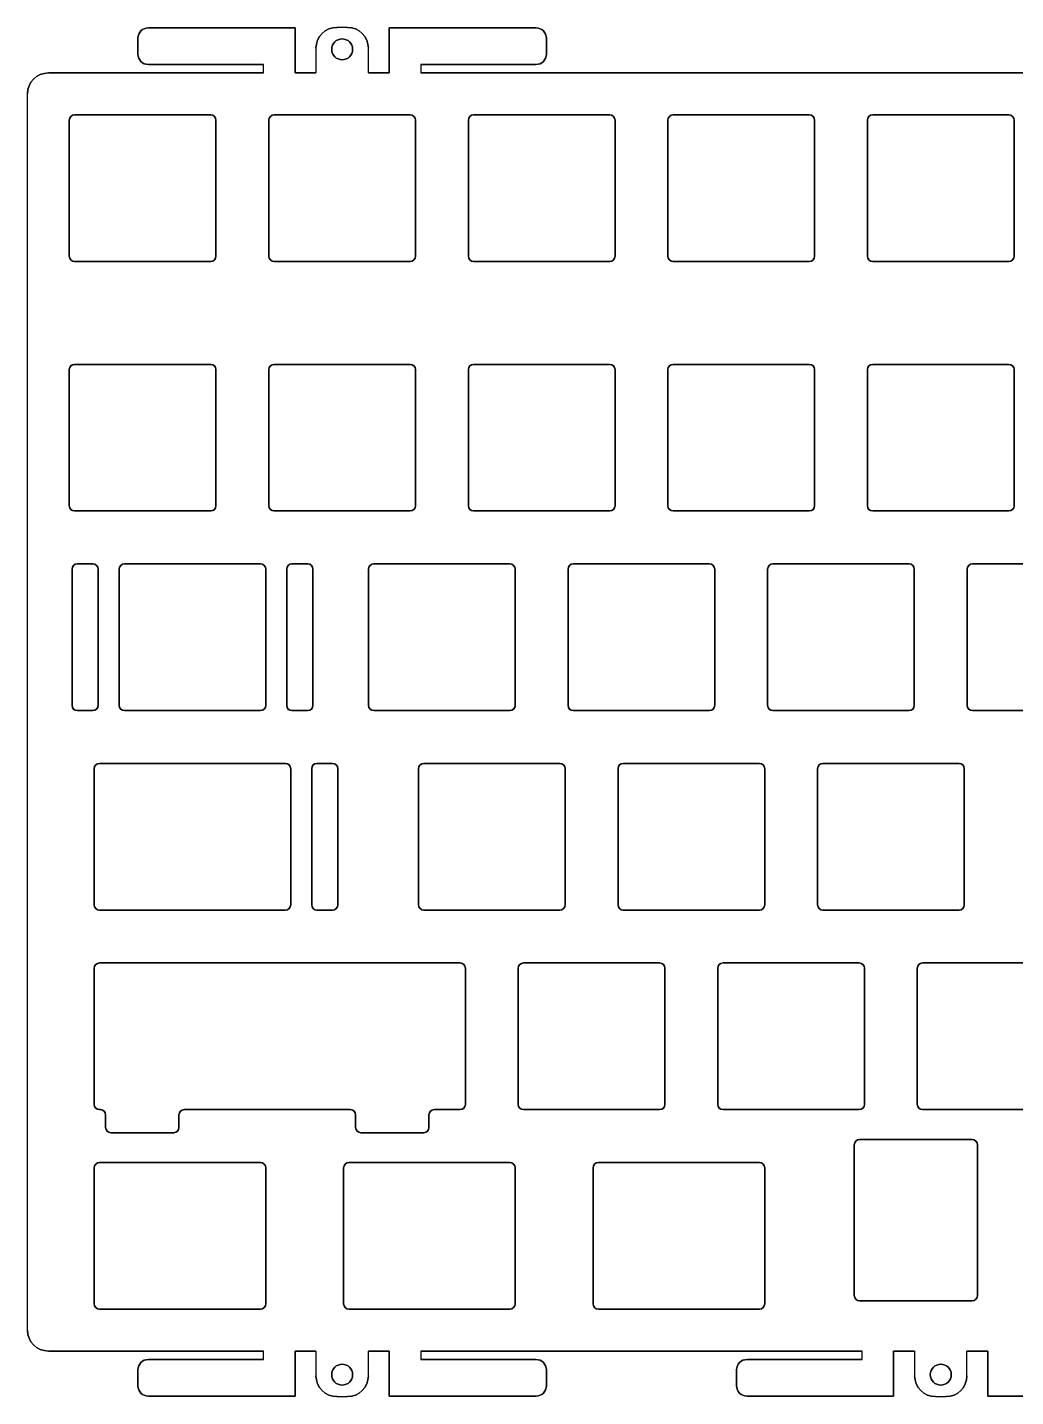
# Model space of a CAD drawing. Header units: centimetres. Extents: x 0.3 to 35.4, y -11.1 to 2.
# Drawn here: x 0.35 to 9.78, y -11.1 to 1.97 of the extents above; entities that cross this region are included whole.
import ezdxf

# ---------------------------------------------------------------- set-up
doc = ezdxf.new("R2010")
doc.units = ezdxf.units.CM
doc.header["$MEASUREMENT"] = 0

msp = doc.modelspace()

# ---------------------------------------------------------------- linework, layer by layer
for p, q in [((2.905, 1.97, -11.43), (1.505, 1.97, -11.43)), ((2.905, 1.54, -11.43), (2.905, 1.97, -11.43)), ((3.405, 1.975, -11.43), (3.305, 1.975, -11.43)), ((5.205, 1.97, -11.43), (3.805, 1.97, -11.43)), ((3.805, 1.97, -11.43), (3.805, 1.54, -11.43)), ((1.405, 1.87, -11.43), (1.405, 1.72, -11.43)), ((5.305, 1.72, -11.43), (5.305, 1.87, -11.43)), ((3.105, 1.775, -11.43), (3.105, 1.54, -11.43)), ((3.605, 1.54, -11.43), (3.605, 1.775, -11.43)), ((1.505, 1.62, -11.43), (2.605, 1.62, -11.43)), ((2.605, 1.54, -11.43), (2.605, 1.62, -11.43)), ((4.105, 1.62, -11.43), (4.105, 1.54, -11.43)), ((4.105, 1.62, -11.43), (5.205, 1.62, -11.43)), ((0.55, 1.54, -11.43), (2.605, 1.54, -11.43)), ((2.905, 1.54, -11.43), (3.105, 1.54, -11.43)), ((3.605, 1.54, -11.43), (3.805, 1.54, -11.43)), ((4.105, 1.54, -11.43), (11.654, 1.54, -11.43)), ((0.35, -10.462, -11.43), (0.35, 1.34, -11.43)), ((0.75, 1.09, -11.43), (0.75, -0.21, -11.43)), ((2.1, 1.14, -11.43), (0.8, 1.14, -11.43)), ((2.15, -0.21, -11.43), (2.15, 1.09, -11.43)), ((2.655, -0.21, -11.43), (2.655, 1.09, -11.43)), ((2.705, 1.14, -11.43), (4.005, 1.14, -11.43)), ((4.055, 1.09, -11.43), (4.055, -0.21, -11.43)), ((4.56, 1.09, -11.43), (4.56, -0.21, -11.43)), ((5.91, 1.14, -11.43), (4.61, 1.14, -11.43)), ((5.96, -0.21, -11.43), (5.96, 1.09, -11.43)), ((6.465, 1.09, -11.43), (6.465, -0.21, -11.43)), ((7.815, 1.14, -11.43), (6.515, 1.14, -11.43)), ((7.865, -0.21, -11.43), (7.865, 1.09, -11.43)), ((8.37, 1.09, -11.43), (8.37, -0.21, -11.43)), ((9.72, 1.14, -11.43), (8.42, 1.14, -11.43)), ((9.77, -0.21, -11.43), (9.77, 1.09, -11.43)), ((0.8, -0.26, -11.43), (2.1, -0.26, -11.43)), ((4.005, -0.26, -11.43), (2.705, -0.26, -11.43)), ((4.61, -0.26, -11.43), (5.91, -0.26, -11.43)), ((6.515, -0.26, -11.43), (7.815, -0.26, -11.43)), ((8.42, -0.26, -11.43), (9.72, -0.26, -11.43)), ((0.75, -1.292, -11.43), (0.75, -2.592, -11.43)), ((2.1, -1.242, -11.43), (0.8, -1.242, -11.43)), ((2.15, -2.592, -11.43), (2.15, -1.292, -11.43)), ((2.655, -1.292, -11.43), (2.655, -2.592, -11.43)), ((4.005, -1.242, -11.43), (2.705, -1.242, -11.43)), ((4.055, -2.592, -11.43), (4.055, -1.292, -11.43)), ((4.56, -1.292, -11.43), (4.56, -2.592, -11.43)), ((5.91, -1.242, -11.43), (4.61, -1.242, -11.43)), ((5.96, -2.592, -11.43), (5.96, -1.292, -11.43)), ((6.465, -1.292, -11.43), (6.465, -2.592, -11.43)), ((7.815, -1.242, -11.43), (6.515, -1.242, -11.43)), ((7.865, -2.592, -11.43), (7.865, -1.292, -11.43)), ((8.37, -1.292, -11.43), (8.37, -2.592, -11.43)), ((9.72, -1.242, -11.43), (8.42, -1.242, -11.43)), ((9.77, -2.592, -11.43), (9.77, -1.292, -11.43)), ((0.8, -2.642, -11.43), (2.1, -2.642, -11.43)), ((2.705, -2.642, -11.43), (4.005, -2.642, -11.43)), ((4.61, -2.642, -11.43), (5.91, -2.642, -11.43)), ((6.515, -2.642, -11.43), (7.815, -2.642, -11.43)), ((8.42, -2.642, -11.43), (9.72, -2.642, -11.43)), ((0.776, -4.497, -11.43), (0.776, -3.197, -11.43)), ((0.826, -3.147, -11.43), (0.976, -3.147, -11.43)), ((1.026, -3.197, -11.43), (1.026, -4.497, -11.43)), ((1.226, -3.197, -11.43), (1.226, -4.497, -11.43)), ((2.576, -3.147, -11.43), (1.276, -3.147, -11.43)), ((2.626, -4.497, -11.43), (2.626, -3.197, -11.43)), ((2.826, -4.497, -11.43), (2.826, -3.197, -11.43)), ((2.876, -3.147, -11.43), (3.026, -3.147, -11.43)), ((3.076, -3.197, -11.43), (3.076, -4.497, -11.43)), ((3.607, -3.197, -11.43), (3.607, -4.497, -11.43)), ((4.957, -3.147, -11.43), (3.657, -3.147, -11.43)), ((5.007, -4.497, -11.43), (5.007, -3.197, -11.43)), ((5.512, -3.197, -11.43), (5.512, -4.497, -11.43)), ((6.862, -3.147, -11.43), (5.562, -3.147, -11.43)), ((6.912, -4.497, -11.43), (6.912, -3.197, -11.43)), ((7.417, -3.197, -11.43), (7.417, -4.497, -11.43)), ((8.767, -3.147, -11.43), (7.467, -3.147, -11.43)), ((8.817, -4.497, -11.43), (8.817, -3.197, -11.43)), ((9.322, -3.197, -11.43), (9.322, -4.497, -11.43)), ((10.672, -3.147, -11.43), (9.372, -3.147, -11.43)), ((0.976, -4.547, -11.43), (0.826, -4.547, -11.43)), ((1.276, -4.547, -11.43), (2.576, -4.547, -11.43)), ((3.026, -4.547, -11.43), (2.876, -4.547, -11.43)), ((3.657, -4.547, -11.43), (4.957, -4.547, -11.43)), ((5.562, -4.547, -11.43), (6.862, -4.547, -11.43)), ((7.467, -4.547, -11.43), (8.767, -4.547, -11.43)), ((9.372, -4.547, -11.43), (10.672, -4.547, -11.43)), ((2.814, -5.052, -11.43), (1.038, -5.052, -11.43)), ((3.114, -5.052, -11.43), (3.264, -5.052, -11.43)), ((5.434, -5.052, -11.43), (4.134, -5.052, -11.43)), ((7.339, -5.052, -11.43), (6.039, -5.052, -11.43)), ((9.244, -5.052, -11.43), (7.944, -5.052, -11.43)), ((0.988, -5.102, -11.43), (0.988, -6.402, -11.43)), ((2.864, -6.402, -11.43), (2.864, -5.102, -11.43)), ((3.064, -6.402, -11.43), (3.064, -5.102, -11.43)), ((3.314, -5.102, -11.43), (3.314, -6.402, -11.43)), ((4.084, -5.102, -11.43), (4.084, -6.402, -11.43)), ((5.484, -6.402, -11.43), (5.484, -5.102, -11.43)), ((5.989, -5.102, -11.43), (5.989, -6.402, -11.43)), ((7.389, -6.402, -11.43), (7.389, -5.102, -11.43)), ((7.894, -5.102, -11.43), (7.894, -6.402, -11.43)), ((9.294, -6.402, -11.43), (9.294, -5.102, -11.43)), ((1.038, -6.452, -11.43), (2.814, -6.452, -11.43)), ((3.264, -6.452, -11.43), (3.114, -6.452, -11.43)), ((4.134, -6.452, -11.43), (5.434, -6.452, -11.43)), ((6.039, -6.452, -11.43), (7.339, -6.452, -11.43)), ((7.944, -6.452, -11.43), (9.244, -6.452, -11.43)), ((0.988, -8.307, -11.43), (0.988, -7.007, -11.43)), ((4.481, -6.957, -11.43), (1.038, -6.957, -11.43)), ((4.531, -7.007, -11.43), (4.531, -8.307, -11.43)), ((5.036, -7.007, -11.43), (5.036, -8.307, -11.43)), ((6.386, -6.957, -11.43), (5.086, -6.957, -11.43)), ((6.436, -8.307, -11.43), (6.436, -7.007, -11.43)), ((6.941, -7.007, -11.43), (6.941, -8.307, -11.43)), ((8.291, -6.957, -11.43), (6.991, -6.957, -11.43)), ((8.341, -8.307, -11.43), (8.341, -7.007, -11.43)), ((8.846, -7.007, -11.43), (8.846, -8.307, -11.43)), ((10.196, -6.957, -11.43), (8.896, -6.957, -11.43)), ((1.047, -8.357, -11.43), (1.038, -8.357, -11.43)), ((3.434, -8.357, -11.43), (1.847, -8.357, -11.43)), ((4.481, -8.357, -11.43), (4.234, -8.357, -11.43)), ((5.086, -8.357, -11.43), (6.386, -8.357, -11.43)), ((6.991, -8.357, -11.43), (8.291, -8.357, -11.43)), ((8.896, -8.357, -11.43), (10.196, -8.357, -11.43)), ((1.097, -8.407, -11.43), (1.097, -8.527, -11.43)), ((1.797, -8.527, -11.43), (1.797, -8.407, -11.43)), ((3.484, -8.407, -11.43), (3.484, -8.527, -11.43)), ((4.184, -8.527, -11.43), (4.184, -8.407, -11.43)), ((1.147, -8.577, -11.43), (1.747, -8.577, -11.43)), ((3.534, -8.577, -11.43), (4.134, -8.577, -11.43)), ((8.244, -8.692, -11.43), (8.244, -10.132, -11.43)), ((9.37, -8.642, -11.43), (8.294, -8.642, -11.43)), ((9.42, -10.132, -11.43), (9.42, -8.692, -11.43)), ((2.576, -8.862, -11.43), (1.038, -8.862, -11.43)), ((4.957, -8.862, -11.43), (3.419, -8.862, -11.43)), ((7.339, -8.862, -11.43), (5.801, -8.862, -11.43)), ((0.988, -8.912, -11.43), (0.988, -10.212, -11.43)), ((2.626, -10.212, -11.43), (2.626, -8.912, -11.43)), ((3.369, -8.912, -11.43), (3.369, -10.212, -11.43)), ((5.007, -10.212, -11.43), (5.007, -8.912, -11.43)), ((5.751, -8.912, -11.43), (5.751, -10.212, -11.43)), ((7.389, -10.212, -11.43), (7.389, -8.912, -11.43)), ((8.294, -10.182, -11.43), (9.37, -10.182, -11.43)), ((1.038, -10.262, -11.43), (2.576, -10.262, -11.43)), ((3.419, -10.262, -11.43), (4.957, -10.262, -11.43)), ((5.801, -10.262, -11.43), (7.339, -10.262, -11.43)), ((2.605, -10.662, -11.43), (0.55, -10.662, -11.43)), ((2.605, -10.742, -11.43), (2.605, -10.662, -11.43)), ((2.905, -11.092, -11.43), (2.905, -10.662, -11.43)), ((3.105, -10.662, -11.43), (2.905, -10.662, -11.43)), ((3.105, -10.662, -11.43), (3.105, -10.897, -11.43)), ((3.605, -10.897, -11.43), (3.605, -10.662, -11.43)), ((3.805, -10.662, -11.43), (3.605, -10.662, -11.43)), ((3.805, -10.662, -11.43), (3.805, -11.092, -11.43)), ((4.105, -10.662, -11.43), (4.105, -10.742, -11.43)), ((8.32, -10.662, -11.43), (4.105, -10.662, -11.43)), ((8.32, -10.742, -11.43), (8.32, -10.662, -11.43)), ((8.62, -11.092, -11.43), (8.62, -10.662, -11.43)), ((8.82, -10.662, -11.43), (8.62, -10.662, -11.43)), ((8.82, -10.662, -11.43), (8.82, -10.897, -11.43)), ((9.32, -10.897, -11.43), (9.32, -10.662, -11.43)), ((9.52, -10.662, -11.43), (9.32, -10.662, -11.43)), ((9.52, -10.662, -11.43), (9.52, -11.092, -11.43)), ((1.405, -10.842, -11.43), (1.405, -10.992, -11.43)), ((2.605, -10.742, -11.43), (1.505, -10.742, -11.43)), ((5.205, -10.742, -11.43), (4.105, -10.742, -11.43)), ((5.305, -10.992, -11.43), (5.305, -10.842, -11.43)), ((7.12, -10.842, -11.43), (7.12, -10.992, -11.43)), ((8.32, -10.742, -11.43), (7.22, -10.742, -11.43)), ((1.505, -11.092, -11.43), (2.905, -11.092, -11.43)), ((3.305, -11.097, -11.43), (3.405, -11.097, -11.43)), ((3.805, -11.092, -11.43), (5.205, -11.092, -11.43)), ((7.22, -11.092, -11.43), (8.62, -11.092, -11.43)), ((9.02, -11.097, -11.43), (9.12, -11.097, -11.43)), ((9.52, -11.092, -11.43), (10.92, -11.092, -11.43))]:
    msp.add_line(p, q)
at = {"extrusion": (-1.2583e-16, -1.45717e-15, -1)}
for p, q in [((1.505, 1.97, -11.58), (2.905, 1.97, -11.58)), ((2.905, 1.97, -11.58), (2.905, 1.54, -11.58)), ((3.405, 1.975, -11.58), (3.305, 1.975, -11.58)), ((3.805, 1.54, -11.58), (3.805, 1.97, -11.58)), ((3.805, 1.97, -11.58), (5.205, 1.97, -11.58)), ((1.405, 1.72, -11.58), (1.405, 1.87, -11.58)), ((5.305, 1.87, -11.58), (5.305, 1.72, -11.58)), ((3.105, 1.775, -11.58), (3.105, 1.54, -11.58)), ((3.605, 1.54, -11.58), (3.605, 1.775, -11.58)), ((2.605, 1.62, -11.58), (1.505, 1.62, -11.58)), ((2.605, 1.54, -11.58), (2.605, 1.62, -11.58)), ((5.205, 1.62, -11.58), (4.105, 1.62, -11.58)), ((4.105, 1.62, -11.58), (4.105, 1.54, -11.58)), ((2.605, 1.54, -11.58), (0.55, 1.54, -11.58)), ((3.105, 1.54, -11.58), (2.905, 1.54, -11.58)), ((3.805, 1.54, -11.58), (3.605, 1.54, -11.58)), ((11.654, 1.54, -11.58), (4.105, 1.54, -11.58)), ((0.35, -10.462, -11.58), (0.35, 1.34, -11.58)), ((0.75, -0.21, -11.58), (0.75, 1.09, -11.58)), ((0.8, 1.14, -11.58), (2.1, 1.14, -11.58)), ((2.15, 1.09, -11.58), (2.15, -0.21, -11.58)), ((2.655, 1.09, -11.58), (2.655, -0.21, -11.58)), ((4.005, 1.14, -11.58), (2.705, 1.14, -11.58)), ((4.055, -0.21, -11.58), (4.055, 1.09, -11.58)), ((4.56, -0.21, -11.58), (4.56, 1.09, -11.58)), ((4.61, 1.14, -11.58), (5.91, 1.14, -11.58)), ((5.96, 1.09, -11.58), (5.96, -0.21, -11.58)), ((6.465, -0.21, -11.58), (6.465, 1.09, -11.58)), ((6.515, 1.14, -11.58), (7.815, 1.14, -11.58)), ((7.865, 1.09, -11.58), (7.865, -0.21, -11.58)), ((8.37, -0.21, -11.58), (8.37, 1.09, -11.58)), ((8.42, 1.14, -11.58), (9.72, 1.14, -11.58)), ((9.77, 1.09, -11.58), (9.77, -0.21, -11.58)), ((2.1, -0.26, -11.58), (0.8, -0.26, -11.58)), ((2.705, -0.26, -11.58), (4.005, -0.26, -11.58)), ((5.91, -0.26, -11.58), (4.61, -0.26, -11.58)), ((7.815, -0.26, -11.58), (6.515, -0.26, -11.58)), ((9.72, -0.26, -11.58), (8.42, -0.26, -11.58)), ((0.75, -2.592, -11.58), (0.75, -1.292, -11.58)), ((0.8, -1.242, -11.58), (2.1, -1.242, -11.58)), ((2.15, -1.292, -11.58), (2.15, -2.592, -11.58)), ((2.655, -2.592, -11.58), (2.655, -1.292, -11.58)), ((2.705, -1.242, -11.58), (4.005, -1.242, -11.58)), ((4.055, -1.292, -11.58), (4.055, -2.592, -11.58)), ((4.56, -2.592, -11.58), (4.56, -1.292, -11.58)), ((4.61, -1.242, -11.58), (5.91, -1.242, -11.58)), ((5.96, -1.292, -11.58), (5.96, -2.592, -11.58)), ((6.465, -2.592, -11.58), (6.465, -1.292, -11.58)), ((6.515, -1.242, -11.58), (7.815, -1.242, -11.58)), ((7.865, -1.292, -11.58), (7.865, -2.592, -11.58)), ((8.37, -2.592, -11.58), (8.37, -1.292, -11.58)), ((8.42, -1.242, -11.58), (9.72, -1.242, -11.58)), ((9.77, -1.292, -11.58), (9.77, -2.592, -11.58)), ((2.1, -2.642, -11.58), (0.8, -2.642, -11.58)), ((4.005, -2.642, -11.58), (2.705, -2.642, -11.58)), ((5.91, -2.642, -11.58), (4.61, -2.642, -11.58)), ((7.815, -2.642, -11.58), (6.515, -2.642, -11.58)), ((9.72, -2.642, -11.58), (8.42, -2.642, -11.58)), ((0.776, -3.197, -11.58), (0.776, -4.497, -11.58)), ((0.976, -3.147, -11.58), (0.826, -3.147, -11.58)), ((1.026, -4.497, -11.58), (1.026, -3.197, -11.58)), ((1.226, -4.497, -11.58), (1.226, -3.197, -11.58)), ((1.276, -3.147, -11.58), (2.576, -3.147, -11.58)), ((2.626, -3.197, -11.58), (2.626, -4.497, -11.58)), ((2.826, -3.197, -11.58), (2.826, -4.497, -11.58)), ((3.026, -3.147, -11.58), (2.876, -3.147, -11.58)), ((3.076, -4.497, -11.58), (3.076, -3.197, -11.58)), ((3.607, -4.497, -11.58), (3.607, -3.197, -11.58)), ((3.657, -3.147, -11.58), (4.957, -3.147, -11.58)), ((5.007, -3.197, -11.58), (5.007, -4.497, -11.58)), ((5.512, -4.497, -11.58), (5.512, -3.197, -11.58)), ((5.562, -3.147, -11.58), (6.862, -3.147, -11.58)), ((6.912, -3.197, -11.58), (6.912, -4.497, -11.58)), ((7.417, -4.497, -11.58), (7.417, -3.197, -11.58)), ((7.467, -3.147, -11.58), (8.767, -3.147, -11.58)), ((8.817, -3.197, -11.58), (8.817, -4.497, -11.58)), ((9.322, -4.497, -11.58), (9.322, -3.197, -11.58)), ((9.372, -3.147, -11.58), (10.672, -3.147, -11.58)), ((0.826, -4.547, -11.58), (0.976, -4.547, -11.58)), ((2.576, -4.547, -11.58), (1.276, -4.547, -11.58)), ((2.876, -4.547, -11.58), (3.026, -4.547, -11.58)), ((4.957, -4.547, -11.58), (3.657, -4.547, -11.58)), ((6.862, -4.547, -11.58), (5.562, -4.547, -11.58)), ((8.767, -4.547, -11.58), (7.467, -4.547, -11.58)), ((10.672, -4.547, -11.58), (9.372, -4.547, -11.58)), ((1.038, -5.052, -11.58), (2.814, -5.052, -11.58)), ((3.264, -5.052, -11.58), (3.114, -5.052, -11.58)), ((4.134, -5.052, -11.58), (5.434, -5.052, -11.58)), ((6.039, -5.052, -11.58), (7.339, -5.052, -11.58)), ((7.944, -5.052, -11.58), (9.244, -5.052, -11.58)), ((0.988, -6.402, -11.58), (0.988, -5.102, -11.58)), ((2.864, -5.102, -11.58), (2.864, -6.402, -11.58)), ((3.064, -5.102, -11.58), (3.064, -6.402, -11.58)), ((3.314, -6.402, -11.58), (3.314, -5.102, -11.58)), ((4.084, -6.402, -11.58), (4.084, -5.102, -11.58)), ((5.484, -5.102, -11.58), (5.484, -6.402, -11.58)), ((5.989, -6.402, -11.58), (5.989, -5.102, -11.58)), ((7.389, -5.102, -11.58), (7.389, -6.402, -11.58)), ((7.894, -6.402, -11.58), (7.894, -5.102, -11.58)), ((9.294, -5.102, -11.58), (9.294, -6.402, -11.58)), ((2.814, -6.452, -11.58), (1.038, -6.452, -11.58)), ((3.114, -6.452, -11.58), (3.264, -6.452, -11.58)), ((5.434, -6.452, -11.58), (4.134, -6.452, -11.58)), ((7.339, -6.452, -11.58), (6.039, -6.452, -11.58)), ((9.244, -6.452, -11.58), (7.944, -6.452, -11.58)), ((0.988, -7.007, -11.58), (0.988, -8.307, -11.58)), ((1.038, -6.957, -11.58), (4.481, -6.957, -11.58)), ((4.531, -8.307, -11.58), (4.531, -7.007, -11.58)), ((5.036, -8.307, -11.58), (5.036, -7.007, -11.58)), ((5.086, -6.957, -11.58), (6.386, -6.957, -11.58)), ((6.436, -7.007, -11.58), (6.436, -8.307, -11.58)), ((6.941, -8.307, -11.58), (6.941, -7.007, -11.58)), ((6.991, -6.957, -11.58), (8.291, -6.957, -11.58)), ((8.341, -7.007, -11.58), (8.341, -8.307, -11.58)), ((8.846, -8.307, -11.58), (8.846, -7.007, -11.58)), ((8.896, -6.957, -11.58), (10.196, -6.957, -11.58)), ((1.038, -8.357, -11.58), (1.047, -8.357, -11.58)), ((1.847, -8.357, -11.58), (3.434, -8.357, -11.58)), ((4.234, -8.357, -11.58), (4.481, -8.357, -11.58)), ((6.386, -8.357, -11.58), (5.086, -8.357, -11.58)), ((8.291, -8.357, -11.58), (6.991, -8.357, -11.58)), ((10.196, -8.357, -11.58), (8.896, -8.357, -11.58)), ((1.097, -8.527, -11.58), (1.097, -8.407, -11.58)), ((1.797, -8.407, -11.58), (1.797, -8.527, -11.58)), ((3.484, -8.527, -11.58), (3.484, -8.407, -11.58)), ((4.184, -8.407, -11.58), (4.184, -8.527, -11.58)), ((1.747, -8.577, -11.58), (1.147, -8.577, -11.58)), ((4.134, -8.577, -11.58), (3.534, -8.577, -11.58)), ((8.244, -10.132, -11.58), (8.244, -8.692, -11.58)), ((8.294, -8.642, -11.58), (9.37, -8.642, -11.58)), ((9.42, -8.692, -11.58), (9.42, -10.132, -11.58)), ((1.038, -8.862, -11.58), (2.576, -8.862, -11.58)), ((3.419, -8.862, -11.58), (4.957, -8.862, -11.58)), ((5.801, -8.862, -11.58), (7.339, -8.862, -11.58)), ((0.988, -10.212, -11.58), (0.988, -8.912, -11.58)), ((2.626, -8.912, -11.58), (2.626, -10.212, -11.58)), ((3.369, -10.212, -11.58), (3.369, -8.912, -11.58)), ((5.007, -8.912, -11.58), (5.007, -10.212, -11.58)), ((5.751, -10.212, -11.58), (5.751, -8.912, -11.58)), ((7.389, -8.912, -11.58), (7.389, -10.212, -11.58)), ((9.37, -10.182, -11.58), (8.294, -10.182, -11.58)), ((2.576, -10.262, -11.58), (1.038, -10.262, -11.58)), ((4.957, -10.262, -11.58), (3.419, -10.262, -11.58)), ((7.339, -10.262, -11.58), (5.801, -10.262, -11.58)), ((0.55, -10.662, -11.58), (2.605, -10.662, -11.58)), ((2.605, -10.742, -11.58), (2.605, -10.662, -11.58)), ((2.905, -10.662, -11.58), (3.105, -10.662, -11.58)), ((2.905, -10.662, -11.58), (2.905, -11.092, -11.58)), ((3.105, -10.662, -11.58), (3.105, -10.897, -11.58)), ((3.605, -10.662, -11.58), (3.805, -10.662, -11.58)), ((3.605, -10.897, -11.58), (3.605, -10.662, -11.58)), ((3.805, -11.092, -11.58), (3.805, -10.662, -11.58)), ((4.105, -10.662, -11.58), (8.32, -10.662, -11.58)), ((4.105, -10.662, -11.58), (4.105, -10.742, -11.58)), ((8.32, -10.742, -11.58), (8.32, -10.662, -11.58)), ((8.62, -10.662, -11.58), (8.82, -10.662, -11.58)), ((8.62, -10.662, -11.58), (8.62, -11.092, -11.58)), ((8.82, -10.662, -11.58), (8.82, -10.897, -11.58)), ((9.32, -10.662, -11.58), (9.52, -10.662, -11.58)), ((9.32, -10.897, -11.58), (9.32, -10.662, -11.58)), ((9.52, -11.092, -11.58), (9.52, -10.662, -11.58)), ((1.405, -10.992, -11.58), (1.405, -10.842, -11.58)), ((1.505, -10.742, -11.58), (2.605, -10.742, -11.58)), ((4.105, -10.742, -11.58), (5.205, -10.742, -11.58)), ((5.305, -10.842, -11.58), (5.305, -10.992, -11.58)), ((7.12, -10.992, -11.58), (7.12, -10.842, -11.58)), ((7.22, -10.742, -11.58), (8.32, -10.742, -11.58)), ((2.905, -11.092, -11.58), (1.505, -11.092, -11.58)), ((3.305, -11.097, -11.58), (3.405, -11.097, -11.58)), ((5.205, -11.092, -11.58), (3.805, -11.092, -11.58)), ((8.62, -11.092, -11.58), (7.22, -11.092, -11.58)), ((9.02, -11.097, -11.58), (9.12, -11.097, -11.58)), ((10.92, -11.092, -11.58), (9.52, -11.092, -11.58))]:
    msp.add_line(p, q, dxfattribs=at)
for centre in [(3.355, 1.765, -11.43), (3.355, -10.887, -11.43), (9.07, -10.887, -11.43)]:
    msp.add_circle(centre, 0.1)
for centre in [(-3.355, 1.765, 11.58), (-3.355, -10.887, 11.58), (-9.07, -10.887, 11.58)]:
    msp.add_circle(centre, 0.1, dxfattribs=at)
for centre, radius, start, end in [((1.505, 1.87, -11.43), 0.1, 90, 180), ((3.305, 1.775, -11.43), 0.2, 90, 180), ((3.405, 1.775, -11.43), 0.2, 0, 90), ((5.205, 1.87, -11.43), 0.1, 0, 90), ((1.505, 1.72, -11.43), 0.1, 180, 270), ((5.205, 1.72, -11.43), 0.1, 270, 0), ((0.55, 1.34, -11.43), 0.2, 90, 180), ((0.8, 1.09, -11.43), 0.05, 90, 180), ((2.1, 1.09, -11.43), 0.05, 0, 90), ((2.705, 1.09, -11.43), 0.05, 90, 180), ((4.005, 1.09, -11.43), 0.05, 0, 90), ((4.61, 1.09, -11.43), 0.05, 90, 180), ((5.91, 1.09, -11.43), 0.05, 0, 90), ((6.515, 1.09, -11.43), 0.05, 90, 180), ((7.815, 1.09, -11.43), 0.05, 0, 90), ((8.42, 1.09, -11.43), 0.05, 90, 180), ((9.72, 1.09, -11.43), 0.05, 0, 90), ((0.8, -0.21, -11.43), 0.05, 180, 270), ((2.1, -0.21, -11.43), 0.05, 270, 0), ((2.705, -0.21, -11.43), 0.05, 180, 270), ((4.005, -0.21, -11.43), 0.05, 270, 0), ((4.61, -0.21, -11.43), 0.05, 180, 270), ((5.91, -0.21, -11.43), 0.05, 270, 0), ((6.515, -0.21, -11.43), 0.05, 180, 270), ((7.815, -0.21, -11.43), 0.05, 270, 0), ((8.42, -0.21, -11.43), 0.05, 180, 270), ((9.72, -0.21, -11.43), 0.05, 270, 0), ((0.8, -1.292, -11.43), 0.05, 90, 180), ((2.1, -1.292, -11.43), 0.05, 0, 90), ((2.705, -1.292, -11.43), 0.05, 90, 180), ((4.005, -1.292, -11.43), 0.05, 0, 90), ((4.61, -1.292, -11.43), 0.05, 90, 180), ((5.91, -1.292, -11.43), 0.05, 0, 90), ((6.515, -1.292, -11.43), 0.05, 90, 180), ((7.815, -1.292, -11.43), 0.05, 0, 90), ((8.42, -1.292, -11.43), 0.05, 90, 180), ((9.72, -1.292, -11.43), 0.05, 0, 90), ((0.8, -2.592, -11.43), 0.05, 180, 270), ((2.1, -2.592, -11.43), 0.05, 270, 0), ((2.705, -2.592, -11.43), 0.05, 180, 270), ((4.005, -2.592, -11.43), 0.05, 270, 0), ((4.61, -2.592, -11.43), 0.05, 180, 270), ((5.91, -2.592, -11.43), 0.05, 270, 0), ((6.515, -2.592, -11.43), 0.05, 180, 270), ((7.815, -2.592, -11.43), 0.05, 270, 0), ((8.42, -2.592, -11.43), 0.05, 180, 270), ((9.72, -2.592, -11.43), 0.05, 270, 0), ((0.826, -3.197, -11.43), 0.05, 90, 180), ((0.976, -3.197, -11.43), 0.05, 0, 90), ((1.276, -3.197, -11.43), 0.05, 90, 180), ((2.576, -3.197, -11.43), 0.05, 0, 90), ((2.876, -3.197, -11.43), 0.05, 90, 180), ((3.026, -3.197, -11.43), 0.05, 0, 90), ((3.657, -3.197, -11.43), 0.05, 90, 180), ((4.957, -3.197, -11.43), 0.05, 0, 90), ((5.562, -3.197, -11.43), 0.05, 90, 180), ((6.862, -3.197, -11.43), 0.05, 0, 90), ((7.467, -3.197, -11.43), 0.05, 90, 180), ((8.767, -3.197, -11.43), 0.05, 0, 90), ((9.372, -3.197, -11.43), 0.05, 90, 180), ((0.826, -4.497, -11.43), 0.05, 180, 270), ((0.976, -4.497, -11.43), 0.05, 270, 0), ((1.276, -4.497, -11.43), 0.05, 180, 270), ((2.576, -4.497, -11.43), 0.05, 270, 0), ((2.876, -4.497, -11.43), 0.05, 180, 270), ((3.026, -4.497, -11.43), 0.05, 270, 0), ((3.657, -4.497, -11.43), 0.05, 180, 270), ((4.957, -4.497, -11.43), 0.05, 270, 0), ((5.562, -4.497, -11.43), 0.05, 180, 270), ((6.862, -4.497, -11.43), 0.05, 270, 0), ((7.467, -4.497, -11.43), 0.05, 180, 270), ((8.767, -4.497, -11.43), 0.05, 270, 0), ((9.372, -4.497, -11.43), 0.05, 180, 270), ((1.038, -5.102, -11.43), 0.05, 90, 180), ((2.814, -5.102, -11.43), 0.05, 0, 90), ((3.114, -5.102, -11.43), 0.05, 90, 180), ((3.264, -5.102, -11.43), 0.05, 0, 90), ((4.134, -5.102, -11.43), 0.05, 90, 180), ((5.434, -5.102, -11.43), 0.05, 0, 90), ((6.039, -5.102, -11.43), 0.05, 90, 180), ((7.339, -5.102, -11.43), 0.05, 0, 90), ((7.944, -5.102, -11.43), 0.05, 90, 180), ((9.244, -5.102, -11.43), 0.05, 0, 90), ((1.038, -6.402, -11.43), 0.05, 180, 270), ((2.814, -6.402, -11.43), 0.05, 270, 0), ((3.114, -6.402, -11.43), 0.05, 180, 270), ((3.264, -6.402, -11.43), 0.05, 270, 0), ((4.134, -6.402, -11.43), 0.05, 180, 270), ((5.434, -6.402, -11.43), 0.05, 270, 0), ((6.039, -6.402, -11.43), 0.05, 180, 270), ((7.339, -6.402, -11.43), 0.05, 270, 0), ((7.944, -6.402, -11.43), 0.05, 180, 270), ((9.244, -6.402, -11.43), 0.05, 270, 0), ((1.038, -7.007, -11.43), 0.05, 90, 180), ((4.481, -7.007, -11.43), 0.05, 0, 90), ((5.086, -7.007, -11.43), 0.05, 90, 180), ((6.386, -7.007, -11.43), 0.05, 0, 90), ((6.991, -7.007, -11.43), 0.05, 90, 180), ((8.291, -7.007, -11.43), 0.05, 0, 90), ((8.896, -7.007, -11.43), 0.05, 90, 180), ((1.038, -8.307, -11.43), 0.05, 180, 270), ((1.047, -8.407, -11.43), 0.05, 0, 90), ((1.847, -8.407, -11.43), 0.05, 90, 180), ((3.434, -8.407, -11.43), 0.05, 0, 90), ((4.234, -8.407, -11.43), 0.05, 90, 180), ((4.481, -8.307, -11.43), 0.05, 270, 0), ((5.086, -8.307, -11.43), 0.05, 180, 270), ((6.386, -8.307, -11.43), 0.05, 270, 0), ((6.991, -8.307, -11.43), 0.05, 180, 270), ((8.291, -8.307, -11.43), 0.05, 270, 0), ((8.896, -8.307, -11.43), 0.05, 180, 270), ((1.147, -8.527, -11.43), 0.05, 180, 270), ((1.747, -8.527, -11.43), 0.05, 270, 0), ((3.534, -8.527, -11.43), 0.05, 180, 270), ((4.134, -8.527, -11.43), 0.05, 270, 0), ((8.294, -8.692, -11.43), 0.05, 90, 180), ((9.37, -8.692, -11.43), 0.05, 0, 90), ((1.038, -8.912, -11.43), 0.05, 90, 180), ((2.576, -8.912, -11.43), 0.05, 0, 90), ((3.419, -8.912, -11.43), 0.05, 90, 180), ((4.957, -8.912, -11.43), 0.05, 0, 90), ((5.801, -8.912, -11.43), 0.05, 90, 180), ((7.339, -8.912, -11.43), 0.05, 0, 90), ((8.294, -10.132, -11.43), 0.05, 180, 270), ((9.37, -10.132, -11.43), 0.05, 270, 0), ((1.038, -10.212, -11.43), 0.05, 180, 270), ((2.576, -10.212, -11.43), 0.05, 270, 0), ((3.419, -10.212, -11.43), 0.05, 180, 270), ((4.957, -10.212, -11.43), 0.05, 270, 0), ((5.801, -10.212, -11.43), 0.05, 180, 270), ((7.339, -10.212, -11.43), 0.05, 270, 0), ((0.55, -10.462, -11.43), 0.2, 180, 270), ((1.505, -10.842, -11.43), 0.1, 90, 180), ((5.205, -10.842, -11.43), 0.1, 360, 90), ((7.22, -10.842, -11.43), 0.1, 90, 180), ((3.305, -10.897, -11.43), 0.2, 180, 270), ((3.405, -10.897, -11.43), 0.2, 270, 0), ((9.02, -10.897, -11.43), 0.2, 180, 270), ((9.12, -10.897, -11.43), 0.2, 270, 0), ((1.505, -10.992, -11.43), 0.1, 180, 270), ((5.205, -10.992, -11.43), 0.1, 270, 0), ((7.22, -10.992, -11.43), 0.1, 180, 270)]:
    msp.add_arc(centre, radius, start, end)
for centre, radius, start, end in [((-1.505, 1.87, 11.58), 0.1, 0, 90), ((-3.305, 1.775, 11.58), 0.2, 0, 90), ((-3.405, 1.775, 11.58), 0.2, 90, 180), ((-5.205, 1.87, 11.58), 0.1, 90, 180), ((-1.505, 1.72, 11.58), 0.1, 270, 360), ((-5.205, 1.72, 11.58), 0.1, 180, 270), ((-0.55, 1.34, 11.58), 0.2, 0, 90), ((-0.8, 1.09, 11.58), 0.05, 0, 90), ((-2.1, 1.09, 11.58), 0.05, 90, 180), ((-2.705, 1.09, 11.58), 0.05, 0, 90), ((-4.005, 1.09, 11.58), 0.05, 90, 180), ((-4.61, 1.09, 11.58), 0.05, 0, 90), ((-5.91, 1.09, 11.58), 0.05, 90, 180), ((-6.515, 1.09, 11.58), 0.05, 0, 90), ((-7.815, 1.09, 11.58), 0.05, 90, 180), ((-8.42, 1.09, 11.58), 0.05, 0, 90), ((-9.72, 1.09, 11.58), 0.05, 90, 180), ((-0.8, -0.21, 11.58), 0.05, 270, 0), ((-2.1, -0.21, 11.58), 0.05, 180, 270), ((-2.705, -0.21, 11.58), 0.05, 270, 0), ((-4.005, -0.21, 11.58), 0.05, 180, 270), ((-4.61, -0.21, 11.58), 0.05, 270, 0), ((-5.91, -0.21, 11.58), 0.05, 180, 270), ((-6.515, -0.21, 11.58), 0.05, 270, 0), ((-7.815, -0.21, 11.58), 0.05, 180, 270), ((-8.42, -0.21, 11.58), 0.05, 270, 0), ((-9.72, -0.21, 11.58), 0.05, 180, 270), ((-0.8, -1.292, 11.58), 0.05, 0, 90), ((-2.1, -1.292, 11.58), 0.05, 90, 180), ((-2.705, -1.292, 11.58), 0.05, 0, 90), ((-4.005, -1.292, 11.58), 0.05, 90, 180), ((-4.61, -1.292, 11.58), 0.05, 0, 90), ((-5.91, -1.292, 11.58), 0.05, 90, 180), ((-6.515, -1.292, 11.58), 0.05, 0, 90), ((-7.815, -1.292, 11.58), 0.05, 90, 180), ((-8.42, -1.292, 11.58), 0.05, 0, 90), ((-9.72, -1.292, 11.58), 0.05, 90, 180), ((-0.8, -2.592, 11.58), 0.05, 270, 0), ((-2.1, -2.592, 11.58), 0.05, 180, 270), ((-2.705, -2.592, 11.58), 0.05, 270, 0), ((-4.005, -2.592, 11.58), 0.05, 180, 270), ((-4.61, -2.592, 11.58), 0.05, 270, 0), ((-5.91, -2.592, 11.58), 0.05, 180, 270), ((-6.515, -2.592, 11.58), 0.05, 270, 0), ((-7.815, -2.592, 11.58), 0.05, 180, 270), ((-8.42, -2.592, 11.58), 0.05, 270, 0), ((-9.72, -2.592, 11.58), 0.05, 180, 270), ((-0.826, -3.197, 11.58), 0.05, 0, 90), ((-0.976, -3.197, 11.58), 0.05, 90, 180), ((-1.276, -3.197, 11.58), 0.05, 0, 90), ((-2.576, -3.197, 11.58), 0.05, 90, 180), ((-2.876, -3.197, 11.58), 0.05, 0, 90), ((-3.026, -3.197, 11.58), 0.05, 90, 180), ((-3.657, -3.197, 11.58), 0.05, 0, 90), ((-4.957, -3.197, 11.58), 0.05, 90, 180), ((-5.562, -3.197, 11.58), 0.05, 0, 90), ((-6.862, -3.197, 11.58), 0.05, 90, 180), ((-7.467, -3.197, 11.58), 0.05, 0, 90), ((-8.767, -3.197, 11.58), 0.05, 90, 180), ((-9.372, -3.197, 11.58), 0.05, 0, 90), ((-0.826, -4.497, 11.58), 0.05, 270, 0), ((-0.976, -4.497, 11.58), 0.05, 180, 270), ((-1.276, -4.497, 11.58), 0.05, 270, 0), ((-2.576, -4.497, 11.58), 0.05, 180, 270), ((-2.876, -4.497, 11.58), 0.05, 270, 0), ((-3.026, -4.497, 11.58), 0.05, 180, 270), ((-3.657, -4.497, 11.58), 0.05, 270, 0), ((-4.957, -4.497, 11.58), 0.05, 180, 270), ((-5.562, -4.497, 11.58), 0.05, 270, 0), ((-6.862, -4.497, 11.58), 0.05, 180, 270), ((-7.467, -4.497, 11.58), 0.05, 270, 0), ((-8.767, -4.497, 11.58), 0.05, 180, 270), ((-9.372, -4.497, 11.58), 0.05, 270, 0), ((-1.038, -5.102, 11.58), 0.05, 0, 90), ((-2.814, -5.102, 11.58), 0.05, 90, 180), ((-3.114, -5.102, 11.58), 0.05, 0, 90), ((-3.264, -5.102, 11.58), 0.05, 90, 180), ((-4.134, -5.102, 11.58), 0.05, 0, 90), ((-5.434, -5.102, 11.58), 0.05, 90, 180), ((-6.039, -5.102, 11.58), 0.05, 0, 90), ((-7.339, -5.102, 11.58), 0.05, 90, 180), ((-7.944, -5.102, 11.58), 0.05, 0, 90), ((-9.244, -5.102, 11.58), 0.05, 90, 180), ((-1.038, -6.402, 11.58), 0.05, 270, 0), ((-2.814, -6.402, 11.58), 0.05, 180, 270), ((-3.114, -6.402, 11.58), 0.05, 270, 0), ((-3.264, -6.402, 11.58), 0.05, 180, 270), ((-4.134, -6.402, 11.58), 0.05, 270, 0), ((-5.434, -6.402, 11.58), 0.05, 180, 270), ((-6.039, -6.402, 11.58), 0.05, 270, 0), ((-7.339, -6.402, 11.58), 0.05, 180, 270), ((-7.944, -6.402, 11.58), 0.05, 270, 0), ((-9.244, -6.402, 11.58), 0.05, 180, 270), ((-1.038, -7.007, 11.58), 0.05, 0, 90), ((-4.481, -7.007, 11.58), 0.05, 90, 180), ((-5.086, -7.007, 11.58), 0.05, 0, 90), ((-6.386, -7.007, 11.58), 0.05, 90, 180), ((-6.991, -7.007, 11.58), 0.05, 0, 90), ((-8.291, -7.007, 11.58), 0.05, 90, 180), ((-8.896, -7.007, 11.58), 0.05, 0, 90), ((-1.038, -8.307, 11.58), 0.05, 270, 360), ((-1.047, -8.407, 11.58), 0.05, 90, 180), ((-1.847, -8.407, 11.58), 0.05, 0, 90), ((-3.434, -8.407, 11.58), 0.05, 90, 180), ((-4.234, -8.407, 11.58), 0.05, 0, 90), ((-4.481, -8.307, 11.58), 0.05, 180, 270), ((-5.086, -8.307, 11.58), 0.05, 270, 0), ((-6.386, -8.307, 11.58), 0.05, 180, 270), ((-6.991, -8.307, 11.58), 0.05, 270, 0), ((-8.291, -8.307, 11.58), 0.05, 180, 270), ((-8.896, -8.307, 11.58), 0.05, 270, 0), ((-1.147, -8.527, 11.58), 0.05, 270, 0), ((-1.747, -8.527, 11.58), 0.05, 180, 270), ((-3.534, -8.527, 11.58), 0.05, 270, 0), ((-4.134, -8.527, 11.58), 0.05, 180, 270), ((-8.294, -8.692, 11.58), 0.05, 0, 90), ((-9.37, -8.692, 11.58), 0.05, 90, 180), ((-1.038, -8.912, 11.58), 0.05, 0, 90), ((-2.576, -8.912, 11.58), 0.05, 90, 180), ((-3.419, -8.912, 11.58), 0.05, 0, 90), ((-4.957, -8.912, 11.58), 0.05, 90, 180), ((-5.801, -8.912, 11.58), 0.05, 0, 90), ((-7.339, -8.912, 11.58), 0.05, 90, 180), ((-8.294, -10.132, 11.58), 0.05, 270, 0), ((-9.37, -10.132, 11.58), 0.05, 180, 270), ((-1.038, -10.212, 11.58), 0.05, 270, 0), ((-2.576, -10.212, 11.58), 0.05, 180, 270), ((-3.419, -10.212, 11.58), 0.05, 270, 360), ((-4.957, -10.212, 11.58), 0.05, 180, 270), ((-5.801, -10.212, 11.58), 0.05, 270, 360), ((-7.339, -10.212, 11.58), 0.05, 180, 270), ((-0.55, -10.462, 11.58), 0.2, 270, 0), ((-1.505, -10.842, 11.58), 0.1, 360, 90), ((-5.205, -10.842, 11.58), 0.1, 90, 180), ((-7.22, -10.842, 11.58), 0.1, 360, 90), ((-3.305, -10.897, 11.58), 0.2, 270, 0), ((-3.405, -10.897, 11.58), 0.2, 180, 270), ((-9.02, -10.897, 11.58), 0.2, 270, 0), ((-9.12, -10.897, 11.58), 0.2, 180, 270), ((-1.505, -10.992, 11.58), 0.1, 270, 360), ((-5.205, -10.992, 11.58), 0.1, 180, 270), ((-7.22, -10.992, 11.58), 0.1, 270, 360)]:
    msp.add_arc(centre, radius, start, end, dxfattribs=at)

doc.saveas('drawing.dxf')
